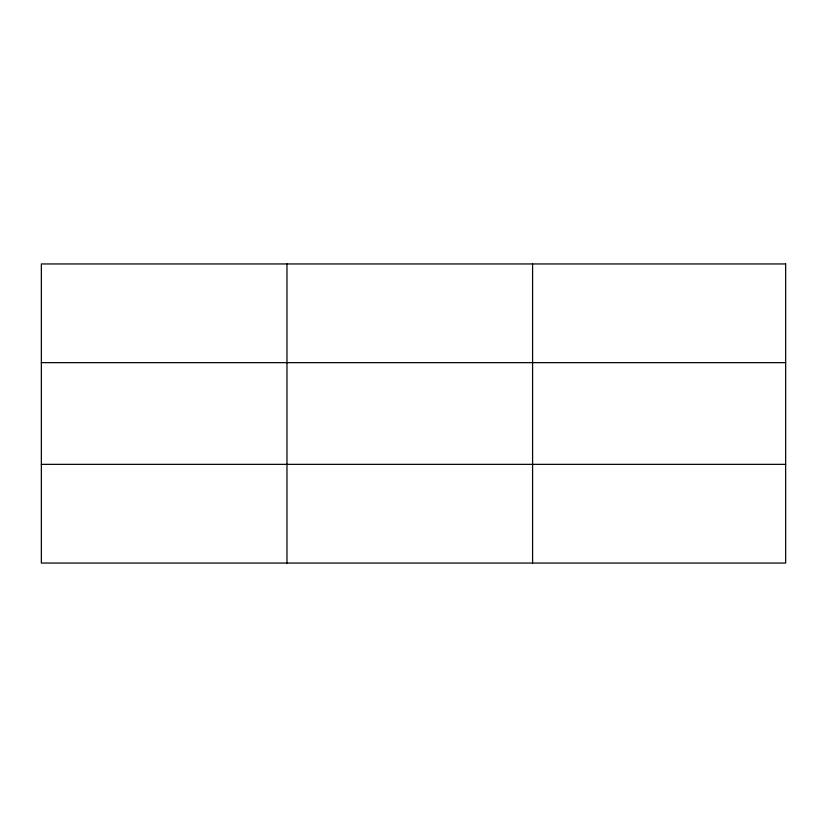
<?xml version="1.0" encoding="UTF-8"?>
<svg xmlns="http://www.w3.org/2000/svg" width="827" height="827" viewBox="0 0 827 827"><rect width="100%" height="100%" fill="white"/><g stroke="black" fill="none" stroke-linecap="round" stroke-linejoin="round"><path stroke-width="1.24" d="M286.969 563.053L286.969 263.947M532.588 563.053L532.588 263.947M41.35 362.65L785.65 362.65M41.35 464.35L785.65 464.35M785.65 263.947L785.65 563.053L41.35 563.053L41.35 263.947L785.65 263.947"/></g></svg>
